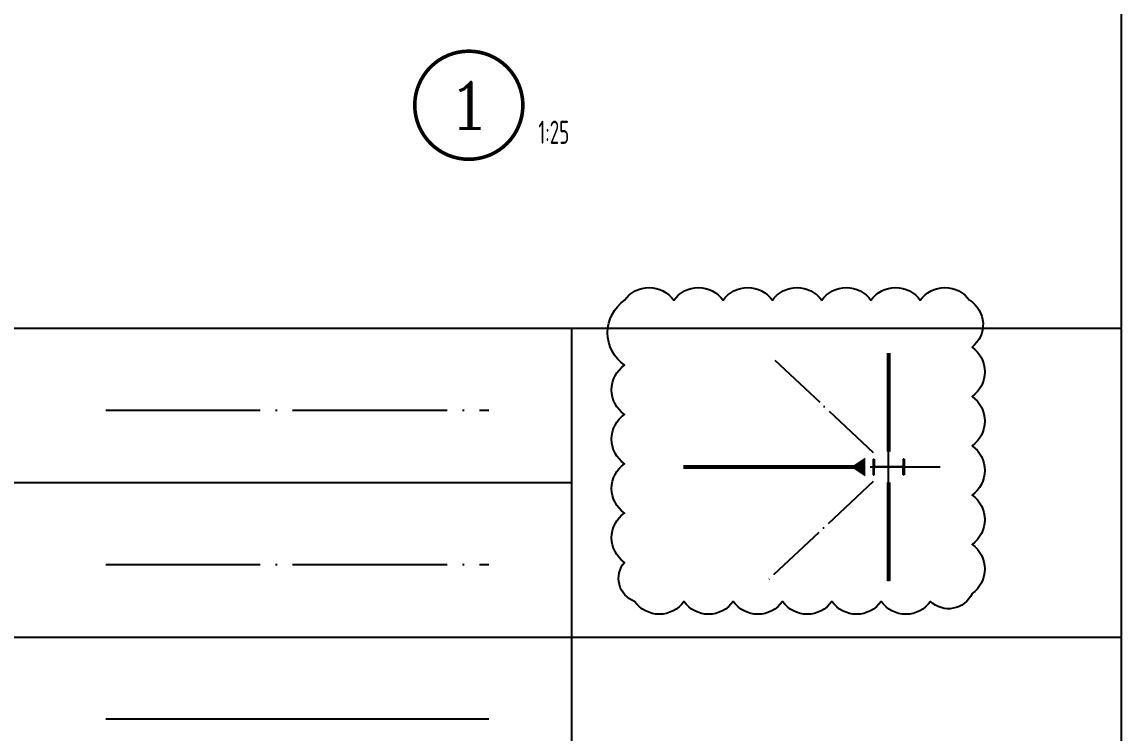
# Model space of a CAD drawing. Extents: x -469675 to 2400000, y -476501 to 2085364.
# Drawn here: x -74400 to -60171, y 30696 to 39905 of the extents above; entities that cross this region are included whole.
import ezdxf
from ezdxf.enums import TextEntityAlignment as Align

# ---------------------------------------------------------------- set-up
doc = ezdxf.new("R2010")
doc.units = 0
doc.header["$LTSCALE"] = 1000
doc.header["$MEASUREMENT"] = 0
doc.linetypes.add('DOTE', pattern=[2.42, 2, -0.2, 0.02, -0.2])
doc.linetypes.add('PHANTOM2', pattern=[1.25, 0.625, -0.125, 0.125, -0.125, 0.125, -0.125])
doc.layers.get('0').update_dxf_attribs({"linetype": 'CONTINUOUS', "lineweight": 20})
for name, color, linetype in [('C-BEAM_STEEL', 4, 'PHANTOM2'), ('C-COLU', 2, 'CONTINUOUS'), ('C-DETAIL_AXIS', 1, 'DOTE'), ('C-DETAIL_STEEL_PL', 4, 'CONTINUOUS'), ('C-DETAIL_TEXT', 4, 'CONTINUOUS'), ('C-PLAN_TEXT', 3, 'CONTINUOUS'), ('C-STEEL_BRACE', 2, 'DOTE'), ('C-STEEL_PURLINE', 4, 'DOTE')]:
    doc.layers.add(name, color=color, linetype=linetype)
doc.layers.add('C-注释', color=30, linetype='CONTINUOUS', plot=False)
doc.styles.add('COMPLEX', font='complex.shx', dxfattribs={"bigfont": 'gbhzfs.shx'})
doc.styles.add('GBSTYLE', font='gbxwxt.shx', dxfattribs={"width": 0.7, "bigfont": 'gbhzfs.shx'})

# ---------------------------------------------------------------- blocks, each defined once
blk = doc.blocks.new('H600X300X12X20')
at = {"ltscale": 10}
for p, q in [((-150, 300), (-150, 280)), ((-150, 300), (150, 300)), ((-150, 280), (-31, 280)), ((-6, -256), (-6, 256)), ((6, -256), (6, 256)), ((150, 280), (30, 280)), ((150, 300), (150, 280)), ((-150, -280), (-30, -280)), ((-150, -300), (-150, -280)), ((-150, -300), (150, -300)), ((150, -280), (30, -280)), ((150, -300), (150, -280))]:
    blk.add_line(p, q, dxfattribs=at)
for centre, radius, start, end in [((-31, 255), 24.9, 2.0067, 90.3315), ((30, 256), 24, 90, 180), ((-30, -256), 24, 270, 0), ((30, -256), 24, 180, 270)]:
    blk.add_arc(centre, radius, start, end, dxfattribs=at)
blk = doc.blocks.new('节点号1')
at = {"layer": 'C-DETAIL_TEXT', "const_width": 46.7, "flags": 128}
blk.add_lwpolyline([(-700, 0, 1), (700, 0, 1)], format="xyb", close=True, dxfattribs=at)
at = {"layer": 'C-DETAIL_TEXT', "style": 'COMPLEX', "width": 0.257453}
blk.add_attdef('节点号', text='', height=600, rotation=360, dxfattribs=at).set_placement((-300, -300), (300, -300), align=Align.FIT)
at = {"layer": 'C-DETAIL_TEXT', "style": 'GBSTYLE', "width": 0.7}
blk.add_attdef('比例', (900, -500), '', height=300, rotation=360, dxfattribs=at)
blk = doc.blocks.new('刚接符号')
at = {"layer": 'C-BEAM_STEEL', "color": 0}
blk.add_lwpolyline([(0, 0, 250, 50, 0), (150, 0, 50, 50, 0)], format="xyseb", dxfattribs=at)

msp = doc.modelspace()

# ---------------------------------------------------------------- linework, layer by layer
at = {"layer": 'C-BEAM_STEEL', "linetype": 'Continuous', "const_width": 50}
for points in [[(-63179.0765, 34341.0012), (-63179.0765, 35617.7132)], [(-65837.2916, 34141.0012), (-63479.0765, 34141.0012)], [(-63179.0765, 32664.2891), (-63179.0765, 33941.0012)]]:
    msp.add_lwpolyline(points, dxfattribs=at)
at = {"layer": 'C-DETAIL_AXIS'}
for p, q in [((-63179.0765, 32664.2891), (-63179.0765, 35526.0887)), ((-65837.2916, 34141.0012), (-62512.4098, 34141.0012))]:
    msp.add_line(p, q, dxfattribs=at)
at = {"layer": 'C-DETAIL_STEEL_PL', "ltscale": 0.1}
msp.add_line((-73316.418, 30878.4796), (-68353.622, 30878.4796), dxfattribs=at)
at = {"layer": 'C-PLAN_TEXT', "color": 1}
for p, q in [((-60170.6947, 107438.6537), (-60170.6947, 21938.6537)), ((-104317.2739, 35938.6537), (-60170.6947, 35938.6537)), ((-104317.2739, 35938.6537), (-60170.6947, 35938.6537)), ((-67283.8418, 35938.6537), (-67283.8418, 17938.6537)), ((-60170.6947, 35938.6537), (-60170.6947, 17938.6537)), ((-101053.658, 33938.6537), (-67283.8418, 33938.6537)), ((-104317.2739, 31938.6537), (-60170.6947, 31938.6537))]:
    msp.add_line(p, q, dxfattribs=at)
at = {"layer": 'C-STEEL_BRACE', "ltscale": 0.4}
for p, q in [((-64654.7772, 35526.0887), (-63379.0765, 34328.7204)), ((-63379.0765, 33953.2819), (-64752.3959, 32664.2891))]:
    msp.add_line(p, q, dxfattribs=at)
at = {"layer": 'C-STEEL_BRACE'}
msp.add_line((-73316.418, 34878.4796), (-68353.622, 34878.4796), dxfattribs=at)
at = {"layer": 'C-STEEL_PURLINE'}
msp.add_line((-73316.418, 32878.4796), (-68353.622, 32878.4796), dxfattribs=at)
at = {"layer": 'C-注释'}
msp.add_lwpolyline([(-66600, 36300, -0.52056705), (-65961.6127, 36300, -0.52056705), (-65323.2254, 36300, -0.52056705), (-64684.8381, 36300, -0.52056705), (-64046.4508, 36300, -0.52056705), (-63408.0635, 36300, -0.52056705), (-62769.6762, 36300, -0.52056705), (-62131.2889, 36300, -0.52056705), (-62100, 35692.9016, -0.52056705), (-62100, 35054.5143, -0.52056705), (-62100, 34416.127, -0.52056705), (-62100, 33777.7397, -0.52056705), (-62100, 33139.3524, -0.52056705), (-62100, 32500.9651, -0.52056705), (-62637.4222, 32400, -0.52056705), (-63275.8095, 32400, -0.52056705), (-63914.1968, 32400, -0.52056705), (-64552.5841, 32400, -0.52056705), (-65190.9714, 32400, -0.52056705), (-65829.3587, 32400, -0.52056705), (-66467.746, 32400, -0.52056705), (-66600, 32906.1333, -0.52056705), (-66600, 33544.5206, -0.52056705), (-66600, 34182.9079, -0.52056705), (-66600, 34821.2952, -0.52056705), (-66600, 35459.6825, -0.52056705)], format="xyb", close=True, dxfattribs=at)

# ---------------------------------------------------------------- block references
at = {"layer": 'C-BEAM_STEEL', "color": 4, "linetype": 'Continuous', "rotation": 180}
msp.add_blockref('刚接符号', (-63479.0765, 34141.0012), dxfattribs=at)
at = {"layer": 'C-COLU', "extrusion": (0, 0, -1), "xscale": 0.6666666667442769, "yscale": 0.6666666667442769, "zscale": -0.6666666666666666, "rotation": 270}
msp.add_blockref('H600X300X12X20', (63179.0765, 34141.0012), dxfattribs=at)
at = {"layer": 'C-DETAIL_TEXT'}
ref = msp.add_blockref('节点号1', (-68615.0002, 38826.301), dxfattribs=at)
ref.add_attrib('节点号', '1', dxfattribs={"height": 600, "style": 'COMPLEX', "width": 2.333333}).set_placement((-68915.0002, 38526.301), (-68315.0002, 38526.301), align=Align.FIT)
ref.add_attrib('比例', '1:25', (-67715.0002, 38326.301), dxfattribs={"height": 300, "rotation": 359.99999987, "style": 'GBSTYLE', "width": 0.7})

doc.saveas('drawing.dxf')
